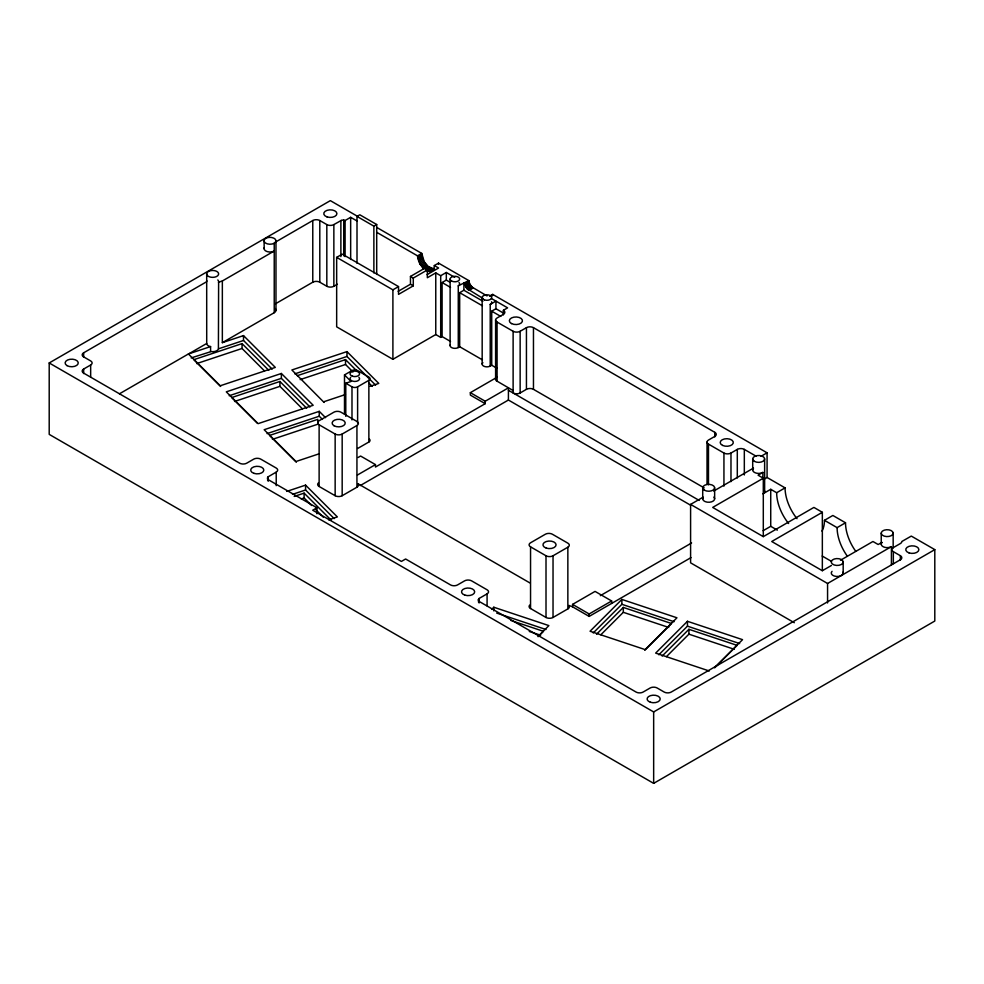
<?xml version="1.0" encoding="UTF-8"?>
<svg xmlns="http://www.w3.org/2000/svg" width="984" height="984" viewBox="0 0 984 984"><rect width="100%" height="100%" fill="white"/><g stroke="black" fill="none" stroke-linecap="round" stroke-linejoin="round"><path stroke-width="1.48" d="M435.764 272.875L427.339 277.746L427.339 269.948L413.28 278.066L413.28 285.852L398.52 294.376L398.52 286.59L342.297 254.13L336.663 257.365L336.663 326.848L392.899 359.308L435.764 334.548L435.764 272.875L440.697 275.717L440.697 337.389L442.099 336.577L450.512 341.448M442.099 336.577L442.099 282.531L446.318 280.096L449.922 282.174M699.181 500.425L513.119 392.973L513.119 331.288L497.055 322.051A4.969 2.866 0 0 1 497.055 317.992L503.39 314.339A4.969 2.866 0 0 0 503.39 310.292L507.609 307.857L491.447 298.521M702.711 498.839L702.711 487.793M714.642 498.839L714.642 487.793M752.699 469.971L752.699 458.938M762.883 478.531L762.883 472.406A5.965 3.444 0 0 1 755.036 472.701A5.965 3.444 0 0 1 753.498 468.249M764.63 491.397L764.63 458.938M797.015 518.666A33.8 19.508 60 0 1 785.072 487.879L767.077 477.486L767.077 452.812L492.689 294.388L489.54 296.209M843.177 573.045L843.177 562.012A5.965 3.444 0 0 0 834.235 559.023A5.965 3.444 0 0 0 834.235 564.988A5.965 3.444 0 0 0 843.177 562.012M881.234 544.189L881.234 533.144M690.756 505.296L508.408 400.033L508.445 387.831L485.21 401.238L470.352 392.665L470.352 395.101L485.21 403.674L375.457 467.043L375.457 464.608L360.599 456.035L358.053 457.498M492.369 295.877L492.689 294.388M487.055 295.938L472.062 287.119L469.712 283.945L468.827 280.6L438.544 263.109L434.325 265.545C434.854 269.53 430.672 273.085 427.019 270.846L431.238 268.423M438.409 264.29L438.544 263.109M191.179 357.918L211.117 351.583A5.965 3.444 0 0 0 218.411 349.148L218.62 281.707A5.965 3.444 0 0 0 217.821 279.985M206.898 280.809A5.965 3.444 0 0 0 206.689 281.707L83.64 352.813A4.969 2.866 0 0 0 83.64 356.872L90.663 360.931A4.969 2.866 0 0 1 90.663 364.99L83.64 369.049A4.969 2.866 0 0 0 83.64 373.108L239.678 463.193A4.969 2.866 0 0 0 246.701 463.193L253.737 459.134A4.969 2.866 0 0 1 260.76 459.134L276.221 468.052A4.969 2.866 0 0 1 276.221 472.111L268.251 476.736L267.439 478.199L268.251 479.675L316.934 507.781L316.934 513.796M316.934 507.781L312.715 510.216L401.398 561.433L405.617 558.998L450.537 584.927A4.969 2.866 0 0 0 457.56 584.927L464.583 580.867A4.969 2.866 0 0 1 471.619 580.867L487.08 589.797A4.969 2.866 0 0 1 487.08 593.856L479.11 598.469L478.298 599.945L479.11 601.409L636.082 692.059A4.969 2.866 0 0 0 643.118 692.059L650.141 688A4.969 2.866 0 0 1 657.177 688L664.2 692.059A4.969 2.866 0 0 0 671.223 692.059L900.36 559.761A4.969 2.866 0 0 0 900.36 555.714L893.337 551.655A4.969 2.866 0 0 1 893.337 547.596L900.36 543.537A4.969 2.866 0 0 0 901.811 541.507L911.295 536.083L934.8 549.625L934.8 621.039L653.659 783.362L49.2 434.374L49.2 362.961L330.341 200.638L358.164 216.701M491.68 609.367L493.796 607.239L548.888 625.603L538.285 636.205M538.1 636.673L543.451 631.31L510.844 620.449M621.863 599.428L590.056 631.236L645.147 649.6L676.955 617.792L621.863 599.428L621.863 604.299L593.229 632.933M596.55 634.2L623.315 607.436L671.519 623.512L644.754 650.264M600.83 634.791L623.315 612.306L623.315 607.436M714.974 667.226L742.551 639.661L687.459 621.298L655.651 653.105L709.292 670.99M658.825 654.791L687.459 626.168L687.459 621.298M662.146 656.07L688.911 629.305L737.114 645.369L714.63 667.853M666.426 656.648L688.911 634.176L688.911 629.305M275.348 242.175L312.777 220.527A4.969 2.866 0 0 1 319.8 220.527L326.823 224.586A4.969 2.866 0 0 0 333.859 224.586L341.915 220.072L345.101 220.527L350.661 217.316L357.204 221.08M222.347 280.981L274.228 251.018A5.965 3.444 0 0 1 264.253 249.481L264.044 240.797A5.965 3.444 0 0 1 270.01 237.353L271.559 237.476A5.965 3.444 0 0 1 274.228 243.232L274.228 312.703L222.347 342.653L222.347 280.981L218.497 282.26M357.007 263.232L357.007 216.406L359.812 214.795L376.7 224.524L376.7 274.438M373.883 272.962L373.871 226.148L376.7 224.524M119.445 393.809L188.411 353.969L210.576 346.577L210.576 351.448M188.719 353.871L206.714 343.478L206.689 273.909A5.965 3.444 0 0 1 212.655 270.465L214.204 270.588A5.965 3.444 0 0 1 218.62 273.909L218.411 274.807A5.965 3.444 0 0 1 211.117 277.242L209.678 276.898A5.965 3.444 0 0 1 206.898 274.807L206.689 273.909M275.348 303.859L312.777 282.211A4.969 2.866 0 0 1 319.8 282.211L326.823 286.27A4.969 2.866 0 0 0 333.859 286.27L337.377 284.241M430.131 271.51L434.35 269.087L427.978 266.381L423.747 268.804L419.983 264.118L417.671 257.193L421.89 254.758M420.857 265.409L425.076 262.962M398.163 291.338L410.463 284.241L410.463 276.442L424.522 268.325L427.339 269.948M336.663 257.365L392.899 289.837L398.52 286.59M431.004 271.24L434.165 269.419M427.081 274.647L438.581 268.005L434.325 265.545M440.697 275.717L446.318 272.47L454.731 277.328M450.278 344.88A4.772 2.755 0 0 0 452.517 347.979A4.772 2.755 0 0 0 458.273 347.536L458.273 285.852L468.827 280.6M482.849 298.373L466.797 288.423L464.645 283.453L468.851 281.018M464.756 284.167L468.962 281.731M464.94 284.905L469.147 282.469M465.186 285.643L469.393 283.207M465.506 286.381L469.712 283.945M465.887 287.094L470.094 284.671M466.318 287.783L470.524 285.348M466.797 288.423L471.004 286M467.314 289.013L471.521 286.59M467.855 289.542L472.062 287.119M468.421 289.997L472.627 287.574M468.999 290.378L473.206 287.943M344.498 414.03L344.498 374.916L351.989 370.587A3.973 2.3 0 0 1 357.61 370.587L368.865 377.081A3.973 2.3 0 0 1 368.865 380.328L368.865 442.013L357.61 448.495M490.561 295.987L492.664 294.769M490.216 366.097L490.216 304.413L495.936 301.116L495.936 308.742L491.717 311.178L491.717 365.236L490.216 366.097A4.772 2.755 0 0 1 483.919 366.233A4.772 2.755 0 0 1 482.873 362.653M345.778 416.33L345.778 383.231L351.989 386.823A3.973 2.3 0 0 0 357.61 386.823L368.865 380.328M319.123 424.781L335.15 434.042A4.969 2.866 0 0 0 342.174 434.042L356.934 425.518A4.969 2.866 0 0 0 356.934 421.459L340.944 412.185A4.969 2.866 0 0 0 333.908 412.185L319.123 420.721A4.969 2.866 0 0 0 319.123 424.781L319.123 486.465L335.15 495.715A4.969 2.866 0 0 0 342.174 495.715L356.934 487.203A4.969 2.866 0 0 0 357.721 483.734M513.119 331.288A4.969 2.866 0 0 0 520.142 331.288L526.44 327.66A4.969 2.866 0 0 1 533.463 327.66L714.802 432.345L714.802 436.859M470.352 392.665L497.055 377.241M357.463 475.001L375.457 464.608M508.408 390.291L513.119 392.973A4.969 2.866 0 0 0 520.142 392.973L526.44 389.332A4.969 2.866 0 0 1 533.463 389.332L704.212 487.916M360.255 485.567L508.408 400.033M530.548 546.846L546.009 555.775A4.969 2.866 0 0 0 553.033 555.775L567.854 547.215A4.969 2.866 0 0 0 567.854 543.156L552.393 534.238A4.969 2.866 0 0 0 545.357 534.238L530.548 542.787A4.969 2.866 0 0 0 530.548 546.846L530.548 608.53L546.009 617.46A4.969 2.866 0 0 0 553.033 617.46L567.854 608.899A4.969 2.866 0 0 0 569.146 606.132M714.802 432.345A4.969 2.866 0 0 1 714.802 436.404L708.48 440.057A4.969 2.866 0 0 0 708.48 444.116L723.941 453.046A4.969 2.866 0 0 0 730.977 453.046L737.299 449.393A4.969 2.866 0 0 1 744.322 449.393L756.056 456.17M761.062 456.281L767.077 452.812M794.322 622.724L690.596 562.836L690.596 504.398L703.203 497.129M713.671 491.077L753.129 468.298M762.883 472.406L758.074 475.186L763.301 478.199L763.301 536.637L813.903 507.424L822.341 512.295L822.341 570.72L771.739 541.507L822.341 512.295M763.301 478.199L712.699 507.424L763.301 536.637M764.666 478.876L767.077 477.486M788.602 523.525A33.8 19.508 60 0 1 776.659 492.726L770.73 489.306L762.883 493.833A5.965 3.444 0 0 0 763.83 489.675M691.002 557.608L589.158 616.402L572.577 606.821L572.577 604.385L595.062 591.409L611.654 600.978L611.654 603.413M572.577 606.821L568.875 605.431M776.659 492.726L785.072 487.879M600.351 595.652L691.604 542.971M572.577 604.385L589.158 613.967L611.654 600.978M763.129 530.696L770.73 526.317L777.323 530.13M821.984 531.114A33.8 19.508 60 0 0 824.457 520.327L832.858 515.468L845.514 522.775A33.8 19.508 60 0 0 855.711 551.261M824.457 520.327L837.101 527.633L845.514 522.775M822.341 570.72L831.431 565.48M840.508 560.24L872.943 541.507L878.183 544.521L881.787 542.442M690.596 504.398L827.569 583.475L891.418 546.624L891.418 564.988M49.2 362.961L653.659 711.936L934.8 549.625M376.7 232.31L417.523 255.84L421.755 253.417L424.215 261.695L427.978 266.381M417.806 258.521L422.038 256.086M418.225 259.936L422.456 257.5M418.643 261.35L422.874 258.915M419.319 262.728L423.538 260.305M419.983 264.118L424.215 261.695M421.73 266.664L425.949 264.241M422.739 267.734L426.958 265.311M425.9 268.989L429.061 267.168M425.924 270.391L430.143 267.955M428.101 271.313L432.32 268.89M429.11 271.412L433.329 268.989M432.542 270.354L434.645 269.136M431.865 270.969L433.981 269.764M482.443 359.873L459.676 346.725L459.676 292.678L463.894 290.243L482.873 301.202M458.273 347.536L459.676 346.725M222.347 342.653L243.503 335.606L275.311 367.413L220.219 385.777L188.411 353.969M218.497 348.816L243.503 340.476L272.137 369.098M268.817 370.365L242.052 343.613L193.848 359.677L220.6 386.441M196.677 363.6L242.052 348.484L264.524 370.956M281.375 373.477L226.283 391.841L258.091 423.649L313.183 405.285L281.375 373.477L281.375 378.348L309.997 406.97M370.082 386.318L378.779 383.416L346.971 351.608L291.879 369.972L324.068 402.444M229.186 395.74L281.375 378.348M294.782 373.883L346.971 356.479L375.593 385.113M306.676 408.237L279.923 381.484L231.72 397.548L257.402 423.243M297.303 375.679L345.519 359.615L357.29 371.386M234.549 401.472L279.923 386.355L302.395 408.827M300.145 379.615L345.519 364.486L353.01 371.977M345.778 383.231L351.054 381.472L344.498 374.916M323.687 401.779L345.433 394.535M325.556 417.659L319.247 411.349L264.155 429.713L295.963 461.521L318.73 453.932M267.058 433.612L319.247 416.22L322.432 419.393M272.42 439.344L317.795 424.215L317.795 419.356L269.591 435.42L296.344 462.185M286.725 491.41L305.569 485.124L337.377 516.932L328.681 519.835M292.519 494.349L305.569 489.995L334.203 518.617M294.191 496.44L304.118 493.132L330.882 519.896M301.276 498.949L304.118 498.002L311.608 505.493M210.576 346.577L209.678 346.368A5.965 3.444 0 0 1 206.898 344.277L206.714 343.478M621.863 604.299L674.052 621.703M687.459 626.168L739.648 643.561M623.315 612.306L668.689 627.435M688.911 634.176L734.273 649.292M496.699 613.081L545.985 629.514M529.281 631.457L540.622 635.234M376.712 227.415L421.755 253.417M357.007 216.406L373.871 226.148M495.936 308.742L503.71 313.232M442.099 282.531L450.512 287.389M459.676 292.678L482.443 305.827M491.717 311.178L500.794 316.418M410.463 276.442L413.28 278.066M410.463 284.241L413.28 285.852M491.717 365.236L496.908 368.225M822.194 556.034L831.443 561.36M435.764 334.548L440.697 337.389M496.268 377.831A4.969 2.866 0 0 0 496.268 380.71L513.119 390.537M358.262 483.907L529.786 582.872M369.062 383.17L372.272 386.38M315.889 509.773L323.379 517.264M264.044 240.797L264.253 241.683A5.965 3.444 0 0 0 274.228 243.232M417.523 255.84L417.671 257.193M497.055 322.051L497.092 381.288M485.21 401.238L485.21 403.674M900.36 555.714L900.36 560.216M893.337 551.655L893.337 563.684M893.164 533.144A5.965 3.444 0 0 1 884.222 536.132A5.965 3.444 0 0 1 884.222 530.167A5.965 3.444 0 0 1 893.164 533.144L893.164 547.904M827.569 583.475L827.569 602.958M770.73 489.306L770.73 526.317M744.322 449.393L744.322 474.964M737.299 449.393L737.299 477.978M730.977 453.046L730.977 481.631M723.941 453.046L723.941 486.145M708.48 444.116L708.48 484.731M707.029 442.087L707.029 484.214M653.659 711.936L653.659 783.362M589.158 613.967L589.158 616.402M567.854 547.215L567.854 608.899M553.033 555.775L553.033 617.46M546.009 555.775L546.009 617.46M533.463 327.66L533.463 389.332M526.44 327.66L526.44 389.332M520.142 331.288L520.142 392.973M503.39 310.292L503.39 314.868M495.604 320.021L495.604 379.271M493.796 607.239L493.796 610.892M487.08 593.856L487.08 605.886M482.172 297.463L482.172 364.018M479.11 598.469L479.11 602.983M478.507 599.17L478.507 602.171M463.894 282.617L463.894 290.243M450.118 279.05L450.118 345.593M446.318 272.47L446.318 280.096M392.899 289.837L392.899 359.308M357.61 386.823L357.61 422.923M356.934 425.518L356.934 487.203M351.989 386.823L351.989 419.91M350.661 217.316L350.661 259.444M346.971 351.608L346.971 356.479M345.519 359.615L345.519 364.486M345.101 220.527L345.101 256.627M343.736 219.739L343.736 255.84M342.174 434.042L342.174 495.715M340.882 220.527L340.882 256.627M335.15 434.042L335.15 495.715M333.859 224.586L333.859 286.27M326.823 224.586L326.823 286.27M319.8 220.527L319.8 282.211M319.247 411.349L319.247 416.22M312.777 220.527L312.777 282.211M305.569 485.124L305.569 489.995M304.118 493.132L304.118 498.002M279.923 381.484L279.923 386.355M276.221 472.111L276.221 485.653M275.975 240.797L275.975 310.267M268.251 476.736L268.251 481.25M267.648 477.437L267.648 480.438M243.503 335.606L243.503 340.476M242.052 343.613L242.052 348.484M90.663 364.99L90.663 377.02M83.64 352.813L83.64 357.327M83.64 369.049L83.64 373.563M319.123 486.465A4.969 2.866 0 0 1 318.336 482.996M530.548 608.53A4.969 2.866 0 0 1 529.761 605.062M847.298 556.12A33.8 19.508 60 0 1 837.101 527.633M842.981 572.147A5.965 3.444 0 0 1 836.437 576.452A5.965 3.444 0 0 1 832.046 571.323M713.843 497.117A5.965 3.444 0 0 1 709.452 502.246A5.965 3.444 0 0 1 702.92 497.941M891.418 546.624A5.965 3.444 0 0 1 883.571 546.919A5.965 3.444 0 0 1 882.033 542.467M275.176 308.546A5.965 3.444 0 0 1 274.228 312.703M459.011 282.531A4.772 2.755 0 0 1 458.273 285.852M491.582 301.78A4.772 2.755 0 0 1 490.216 304.413M369.492 439.233A3.973 2.3 0 0 1 368.865 442.013M358.939 377.327A4.772 2.755 0 0 1 354.806 381.46A4.772 2.755 0 0 1 350.673 377.327M264.044 248.583A5.965 3.444 0 0 1 264.253 247.697M327.057 216.91A6.556 3.788 0 0 0 336.909 213.626A6.556 3.788 0 0 0 327.057 210.342A6.556 3.788 0 0 0 327.057 216.91M511.508 323.576A6.556 3.788 0 0 0 522.319 321.547A6.556 3.788 0 0 0 513.869 317.156A6.556 3.788 0 0 0 511.508 323.576M722.6 445.42A6.556 3.788 0 0 0 733.228 443.108A6.556 3.788 0 0 0 724.433 438.95A6.556 3.788 0 0 0 722.6 445.42M909.031 552.897A6.556 3.788 0 0 0 918.871 549.625A6.556 3.788 0 0 0 909.031 546.341A6.556 3.788 0 0 0 909.031 552.897M650.375 702.232A6.556 3.788 0 0 0 660.215 698.947A6.556 3.788 0 0 0 650.375 695.676A6.556 3.788 0 0 0 650.375 702.232M464.805 595.111A6.58 3.801 0 0 0 474.682 591.827A6.58 3.801 0 0 0 464.805 588.53A6.58 3.801 0 0 0 464.805 595.111M253.97 473.365A6.556 3.788 0 0 0 263.81 470.081A6.556 3.788 0 0 0 253.97 466.81A6.556 3.788 0 0 0 253.97 473.365M67.047 365.642A6.556 3.788 0 0 0 78.031 363.932A6.556 3.788 0 0 0 69.999 359.295A6.556 3.788 0 0 0 67.047 365.642M334.031 425.752A6.556 3.788 0 0 0 345.003 424.055A6.556 3.788 0 0 0 336.971 419.418A6.556 3.788 0 0 0 334.031 425.752M546.243 548.1A6.556 3.788 0 0 0 556.083 544.816A6.556 3.788 0 0 0 546.243 541.532A6.556 3.788 0 0 0 546.243 548.1M704.458 490.229A5.965 3.444 0 0 0 714.433 488.691A5.965 3.444 0 0 0 707.139 484.472A5.965 3.444 0 0 0 704.458 490.229M754.445 461.373A5.965 3.444 0 0 0 764.42 459.823A5.965 3.444 0 0 0 757.126 455.604A5.965 3.444 0 0 0 754.445 461.373M451.521 280.993A4.772 2.755 0 0 0 459.503 279.751A4.772 2.755 0 0 0 453.649 276.381A4.772 2.755 0 0 0 451.521 280.993M352.42 376.22A4.772 2.755 0 0 0 359.578 373.834A4.772 2.755 0 0 0 352.42 371.448A4.772 2.755 0 0 0 352.42 376.22M484.436 299.886A4.772 2.755 0 0 0 491.705 297.623A4.772 2.755 0 0 0 484.682 295.114A4.772 2.755 0 0 0 484.436 299.886"/></g></svg>
